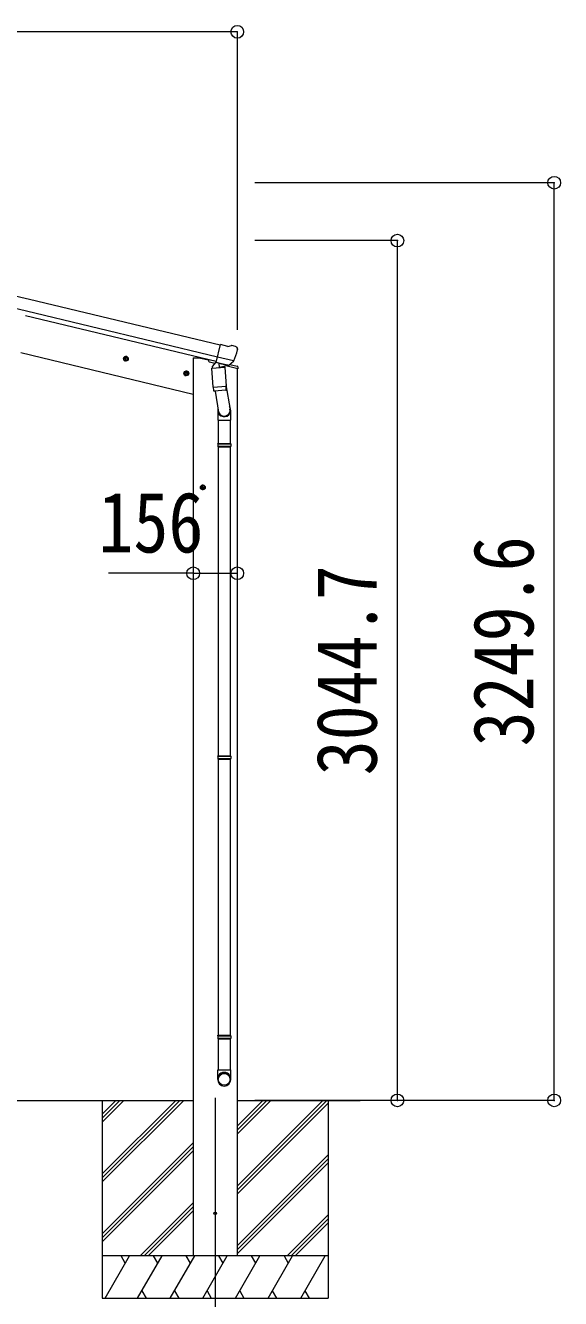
# Model space of a CAD drawing. Units: millimetres at full size. Extents: x -12578 to 12718, y -8779 to 8681.
# Drawn here: x -4011 to -2116, y -5499 to -991 of the extents above; entities that cross this region are included whole.
import ezdxf
from ezdxf.enums import TextEntityAlignment as Align

# ---------------------------------------------------------------- set-up
doc = ezdxf.new("R2010")
doc.units = ezdxf.units.MM
doc.header["$LTSCALE"] = 45
doc.header["$PDMODE"] = 32
doc.header["$PDSIZE"] = 45
for name, color, linetype, lineweight in [('0-0_0', 7, 'Continuous', 9), ('0-1_本体', 4, 'Continuous', 9), ('0-2_部品', 7, 'Continuous', 9), ('0-8_PARTS2', 2, 'Continuous', 9), ('0-A_寸法', 6, 'Continuous', 9)]:
    doc.layers.add(name, color=color, linetype=linetype, lineweight=lineweight)
doc.styles.add('ＭＳ ゴシック', font='')
doc.styles.get('ＭＳ ゴシック').set_extended_font_data('MS Gothic')

msp = doc.modelspace()

# ---------------------------------------------------------------- linework, layer by layer
at = {"layer": '0-0_0'}
for p, q in [((-10286.97, -4797.05), (-3418, -4797.05)), ((-3739.55, -4797.05), (-3739.55, -5497.05)), ((-3739.55, -5057.78), (-3478.82, -4797.05)), ((-3739.55, -5071.92), (-3464.68, -4797.05)), ((-3739.55, -5086.06), (-3450.54, -4797.05)), ((-3739.55, -4873.93), (-3662.67, -4797.05)), ((-3739.55, -4859.79), (-3676.81, -4797.05)), ((-3739.55, -4845.65), (-3690.97, -4797.07)), ((-3690.97, -4797.06), (-3690.96, -4797.05)), ((-3261.8, -4916.68), (-3142.17, -4797.05)), ((-3261.8, -4902.54), (-3156.31, -4797.05)), ((-3261.8, -4888.4), (-3170.46, -4797.05)), ((-3261.8, -5100.53), (-2958.33, -4797.06)), ((-3261.8, -5114.67), (-2944.19, -4797.06)), ((-3261.8, -5128.81), (-2939.55, -4806.56)), ((-3261.3, -4797.05), (-2826.12, -4797.05)), ((-2939.55, -4797.05), (-2939.55, -5497.05)), ((-3739.55, -5269.91), (-3417.3, -4947.66)), ((-3739.55, -5284.05), (-3417.3, -4961.8)), ((-3739.55, -5298.19), (-3417.3, -4975.95)), ((-3261.8, -5312.66), (-2939.55, -4990.41)), ((-3261.8, -5326.8), (-2939.55, -5004.55)), ((-3261.8, -5340.94), (-2939.55, -5018.7)), ((-3604.56, -5347.05), (-3417.3, -5159.79)), ((-3590.42, -5347.05), (-3417.3, -5173.93)), ((-3576.28, -5347.05), (-3417.3, -5188.08)), ((-3084.06, -5347.05), (-2939.55, -5202.54)), ((-3069.92, -5347.05), (-2939.55, -5216.68)), ((-3055.78, -5347.05), (-2939.55, -5230.83)), ((-2939.55, -5347.05), (-3739.55, -5347.05)), ((-3729.27, -5497.05), (-3642.66, -5347.05)), ((-3657.66, -5373.03), (-3672.66, -5347.05)), ((-3613.8, -5497.05), (-3527.19, -5347.05)), ((-3542.19, -5373.03), (-3557.2, -5347.05)), ((-3498.33, -5497.05), (-3411.72, -5347.05)), ((-3426.72, -5373.03), (-3441.73, -5347.05)), ((-3382.86, -5497.05), (-3296.25, -5347.05)), ((-3311.25, -5373.03), (-3326.25, -5347.05)), ((-3267.39, -5497.05), (-3180.78, -5347.05)), ((-3195.78, -5373.03), (-3210.78, -5347.05)), ((-3151.92, -5497.05), (-3065.31, -5347.05)), ((-3095.31, -5347.05), (-3080.31, -5373.03)), ((-3036.44, -5497.05), (-2949.84, -5347.05)), ((-3739.55, -5497.05), (-2939.55, -5497.05)), ((-3598.8, -5471.07), (-3583.8, -5497.05)), ((-3483.33, -5471.07), (-3468.33, -5497.05)), ((-3367.86, -5471.07), (-3352.86, -5497.05)), ((-3252.39, -5471.07), (-3237.39, -5497.05)), ((-3136.92, -5471.07), (-3121.92, -5497.05)), ((-3021.45, -5471.07), (-3006.45, -5497.05))]:
    msp.add_line(p, q, dxfattribs=at)
at = {"layer": '0-1_本体'}
for p, q in [((-3321.32, -2122.82), (-3997.01, -1960.87)), ((-3335.33, -2181.17), (-4010.99, -2019.21)), ((-3331.41, -2164.8), (-4007.07, -2002.85)), ((-3416.8, -2297.05), (-4027.62, -2150.41)), ((-3417.14, -2167.05), (-3417.14, -5347.05)), ((-3261.14, -2206.02), (-3261.14, -5347.05))]:
    msp.add_line(p, q, dxfattribs=at)
msp.add_lwpolyline([(-3417.14, -2167.05), (-3397.14, -2167.05), (-3363.3, -2175.17)], dxfattribs=at)
for radius in [14469.82, 14426.65]:
    msp.add_arc((-7369.77, -16032.12), radius, 76.52099, 85.02099, dxfattribs=at)
at = {"layer": '0-2_部品'}
for p, q in [((-3662.63, -2169.03), (-3657.46, -2163.58)), ((-3657.66, -2180.5), (-3653, -2161.05)), ((-3657.46, -2163.58), (-3650.16, -2165.33)), ((-3294.93, -2127.11), (-3320.86, -2120.88)), ((-3294.93, -2127.11), (-3281.67, -2124.41)), ((-3267.18, -2127.6), (-3280.37, -2124.43)), ((-3264.09, -2129.85), (-3260.23, -2136.14)), ((-3259.87, -2138.42), (-3260.14, -2139.57)), ((-3645.61, -2173.11), (-3665.05, -2168.44)), ((-3660.5, -2176.22), (-3662.63, -2169.03)), ((-3650.16, -2165.33), (-3648.03, -2172.53)), ((-3363.3, -2174.4), (-3363.3, -2177.71)), ((-3340.57, -2187.11), (-3359.46, -2182.57)), ((-3351, -2204.28), (-3305.31, -2201.09)), ((-3346.32, -2271.12), (-3351, -2204.28)), ((-3336.58, -2182.51), (-3349.9, -2197.83)), ((-3349.9, -2197.83), (-3349.45, -2204.17)), ((-3335.64, -2182.45), (-3336.58, -2182.51)), ((-3332.55, -2184.92), (-3334.08, -2184.55)), ((-3295.85, -2193.73), (-3332.55, -2184.92)), ((-3273.92, -2178.73), (-3331.43, -2164.92)), ((-3326.6, -2186.74), (-3325.58, -2201.35)), ((-3298.39, -2195.74), (-3324.21, -2202.18)), ((-3307.09, -2197.91), (-3306.86, -2201.2)), ((-3305.31, -2201.09), (-3300.64, -2267.92)), ((-3258.74, -2206.75), (-3301.45, -2196.5)), ((-3293.48, -2194.21), (-3301, -2192.4)), ((-3297.69, -2193.96), (-3297.64, -2194.7)), ((-3294.32, -2194.1), (-3295.85, -2193.73)), ((-3290.78, -2193.64), (-3274.4, -2179.15)), ((-3287.25, -2190.65), (-3261.04, -2196.95)), ((-3258.74, -2199.86), (-3258.74, -2206.75)), ((-3431.78, -2224.86), (-3451.23, -2220.19)), ((-3448.8, -2220.77), (-3443.63, -2215.33)), ((-3446.67, -2227.97), (-3448.8, -2220.77)), ((-3443.84, -2232.25), (-3439.17, -2212.8)), ((-3443.63, -2215.33), (-3436.34, -2217.08)), ((-3436.34, -2217.08), (-3434.2, -2224.28)), ((-3346.32, -2271.12), (-3300.64, -2267.92)), ((-3346.31, -2271.12), (-3345.42, -2283.81)), ((-3301.62, -2282.53), (-3343.32, -2285.44)), ((-3339.8, -2285.2), (-3327.16, -2360.13)), ((-3300.98, -2263.04), (-3286.46, -2350.81)), ((-3299.78, -2280.39), (-3300.65, -2267.93)), ((-3300.17, -2281.75), (-3300.17, -2281.75)), ((-3330.3, -2353.31), (-3330.3, -2387.97)), ((-3330.3, -2387.97), (-3284.3, -2387.97)), ((-3328.3, -2387.97), (-3328.3, -2470.49)), ((-3286.3, -2387.97), (-3286.3, -2470.49)), ((-3284.3, -2387.97), (-3284.3, -2353.62)), ((-3330.3, -2472.49), (-3329.3, -2470.49)), ((-3330.3, -2472.49), (-3284.3, -2472.49)), ((-3330.3, -2472.49), (-3330.3, -2480.49)), ((-3329.3, -2470.49), (-3285.3, -2470.49)), ((-3284.3, -2472.49), (-3285.3, -2470.49)), ((-3330.3, -2480.49), (-3284.3, -2480.49)), ((-3330.3, -2480.49), (-3329.3, -2482.49)), ((-3329.3, -2482.49), (-3285.3, -2482.49)), ((-3328.3, -2482.49), (-3328.3, -3576.68)), ((-3286.3, -2482.49), (-3286.3, -3576.68)), ((-3392.8, -2626.55), (-3372.8, -2626.55)), ((-3389.3, -2622.8), (-3382.8, -2619.05)), ((-3382.8, -2636.55), (-3382.8, -2616.55)), ((-3382.8, -2619.05), (-3376.3, -2622.8)), ((-3376.3, -2630.3), (-3382.8, -2634.06)), ((-3376.3, -2622.8), (-3376.3, -2630.3)), ((-3330.3, -3578.68), (-3329.3, -3576.68)), ((-3330.3, -3578.68), (-3284.3, -3578.68)), ((-3330.3, -3578.68), (-3330.3, -3586.68)), ((-3330.3, -3586.68), (-3284.3, -3586.68)), ((-3330.3, -3586.68), (-3329.3, -3588.68)), ((-3329.3, -3576.68), (-3285.3, -3576.68)), ((-3329.3, -3588.68), (-3285.3, -3588.68)), ((-3328.3, -3588.68), (-3328.3, -4566.6)), ((-3286.3, -3588.68), (-3286.3, -4566.6)), ((-3284.3, -3578.68), (-3285.3, -3576.68)), ((-3330.3, -4568.6), (-3329.3, -4566.6)), ((-3330.3, -4568.6), (-3284.3, -4568.6)), ((-3330.3, -4568.6), (-3330.3, -4576.6)), ((-3330.3, -4576.6), (-3284.3, -4576.6)), ((-3330.3, -4576.6), (-3329.3, -4578.6)), ((-3329.3, -4566.6), (-3285.3, -4566.6)), ((-3329.3, -4578.6), (-3285.3, -4578.6)), ((-3328.3, -4578.6), (-3328.3, -4688.6)), ((-3286.3, -4578.6), (-3286.3, -4688.6)), ((-3284.3, -4568.6), (-3285.3, -4566.6)), ((-3330.3, -4722.75), (-3330.3, -4688.6)), ((-3330.3, -4688.6), (-3284.3, -4688.6)), ((-3284.3, -4722.75), (-3284.3, -4688.6))]:
    msp.add_line(p, q, dxfattribs=at)
for points in [[(-3326.29, -2186.33), (-3336.01, -2184), (-3320.86, -2120.88)], [(-3648.03, -2172.53), (-3653.2, -2177.97), (-3660.5, -2176.22)], [(-3326.29, -2186.33), (-3326.05, -2186.48), (-3301.28, -2192.43), (-3301, -2192.4)], [(-3273.65, -2178.15), (-3274.24, -2178.99), (-3274.4, -2179.15)], [(-3434.2, -2224.28), (-3439.37, -2229.72), (-3446.67, -2227.97)], [(-3284.3, -2472.49), (-3284.3, -2480.49), (-3285.3, -2482.49)], [(-3382.8, -2634.06), (-3389.3, -2630.3), (-3389.3, -2622.8)], [(-3284.3, -3578.68), (-3284.3, -3586.68), (-3285.3, -3588.68)], [(-3284.3, -4568.6), (-3284.3, -4576.6), (-3285.3, -4578.6)]]:
    msp.add_lwpolyline(points, dxfattribs=at)
for centre, radius in [((-3655.33, -2170.78), 8.5), ((-3655.33, -2170.78), 7.7), ((-3655.33, -2170.78), 6.5), ((-3441.5, -2222.53), 8.5), ((-3441.5, -2222.53), 7.7), ((-3441.5, -2222.53), 6.5), ((-3382.8, -2626.55), 8.5), ((-3382.8, -2626.55), 7.7), ((-3382.8, -2626.55), 6.5)]:
    msp.add_circle(centre, radius, dxfattribs=at)
at = {"layer": '0-2_部品', "color": 4}
msp.add_circle((-3339.05, -5197.05), 4.5, dxfattribs=at)
at = {"layer": '0-2_部品'}
for centre, radius, start, end in [((-3281.07, -2127.35), 3, 76.5, 101.5), ((-3456.95, -2092.32), 202.4, 334.90875, 346.5), ((-3268.35, -2132.46), 5, 31.5, 76.5), ((-3358.3, -2177.71), 5, 180, 256.5), ((-3333.97, -2184.07), 0.5, 221.23754, 256.5), ((-3327.2, -2186.83), 0.604, 7.79405, 79.40158), ((-3324.56, -2201.21), 1.03, 188.03431, 289.96103), ((-3298.63, -2194.77), 1, 284, 4), ((-3297.19, -2193.92), 0.5, 76.5, 184), ((-3294.2, -2193.61), 0.5, 256.5, 291.76246), ((-3261.74, -2199.86), 3, 0, 76.5), ((-3343.46, -2283.45), 2, 190.53157, 274), ((-3301.76, -2280.53), 2, 274, 322.59038), ((-3301.72, -2280.56), 1.95, 322.52234, 4.95983)]:
    msp.add_arc(centre, radius, start, end, dxfattribs=at)
for centre, major_axis, ratio, start_param, end_param in [((-3262.79, -2137.71), (1.57, -2.57), 0.99628, 0.7835347, 1.5707963), ((-3292.79, -2191.28), (0.73, -2.92), 0.997631, 5.8041905, 5.8929484), ((-3292.82, -2191.16), (-2.63, 3.16), 0.650902, 2.1145521, 2.1873627), ((-3292.76, -2191.38), (0.73, -2.92), 0.997631, 5.965759, 6.7621801), ((-3307.3, -2353.31), (-23, 0), 0.996195, 6.0000678, 10.0103449), ((-3307.3, -2353.31), (-21, 0), 0.996195, 0.3319459, 3.3482706), ((-3307.3, -4721), (23, 0), 0.996195, 6.2831853, 9.424778), ((-3307.3, -4722.75), (23, 0), 0.996195, 6.2831853, 9.424778), ((-3307.3, -4722.75), (0, -23.43), 0.981806, 4.712389, 7.8539816)]:
    msp.add_ellipse(centre, major_axis=major_axis, ratio=ratio, start_param=start_param, end_param=end_param, dxfattribs=at)
msp.add_ellipse((-3307.3, -4722.75), major_axis=(-21, 0), ratio=0.996195, dxfattribs=at)
at = {"layer": '0-8_PARTS2'}
msp.add_line((-3339.05, -4787.84), (-3339.05, -5638.08), dxfattribs=at)
at = {"layer": '0-A_寸法'}
for p, q in [((-3261.14, -1013.16), (-10443.14, -1013.16)), ((-3261.14, -1013.16), (-3261.14, -2067.97)), ((-2138.84, -1547.47), (-3198.29, -1547.47)), ((-2138.84, -4797.05), (-2138.84, -1547.47)), ((-2693.86, -1752.37), (-3198.29, -1752.37)), ((-2693.86, -4797.05), (-2693.86, -1752.37)), ((-3417.14, -2930.28), (-3717.14, -2930.28)), ((-3417.14, -2930.28), (-3261.14, -2930.28)), ((-2693.86, -4797.05), (-3198.29, -4797.05)), ((-2138.84, -4797.05), (-2693.86, -4797.05))]:
    msp.add_line(p, q, dxfattribs=at)
for p in [(-3261.14, -1013.16), (-2138.84, -1547.47), (-2693.86, -1752.37), (-3417.14, -2930.28), (-3261.14, -2930.28), (-2693.86, -4797.05), (-2138.84, -4797.05)]:
    msp.add_point(p, dxfattribs=at)

# ---------------------------------------------------------------- texts
at = {"layer": '0-A_寸法', "color": 7, "style": 'ＭＳ ゴシック', "width": 0.85}
msp.add_text('156', height=214.4, dxfattribs=at).set_placement((-3752.76, -2921.28), align=Align.BOTTOM_LEFT)
for s, p in [('3249.6', (-2147.84, -3543.51)), ('3044.7', (-2702.86, -3645.96))]:
    msp.add_text(s, height=214.4, rotation=90, dxfattribs=at).set_placement(p, align=Align.BOTTOM_LEFT)

doc.saveas('drawing.dxf')
